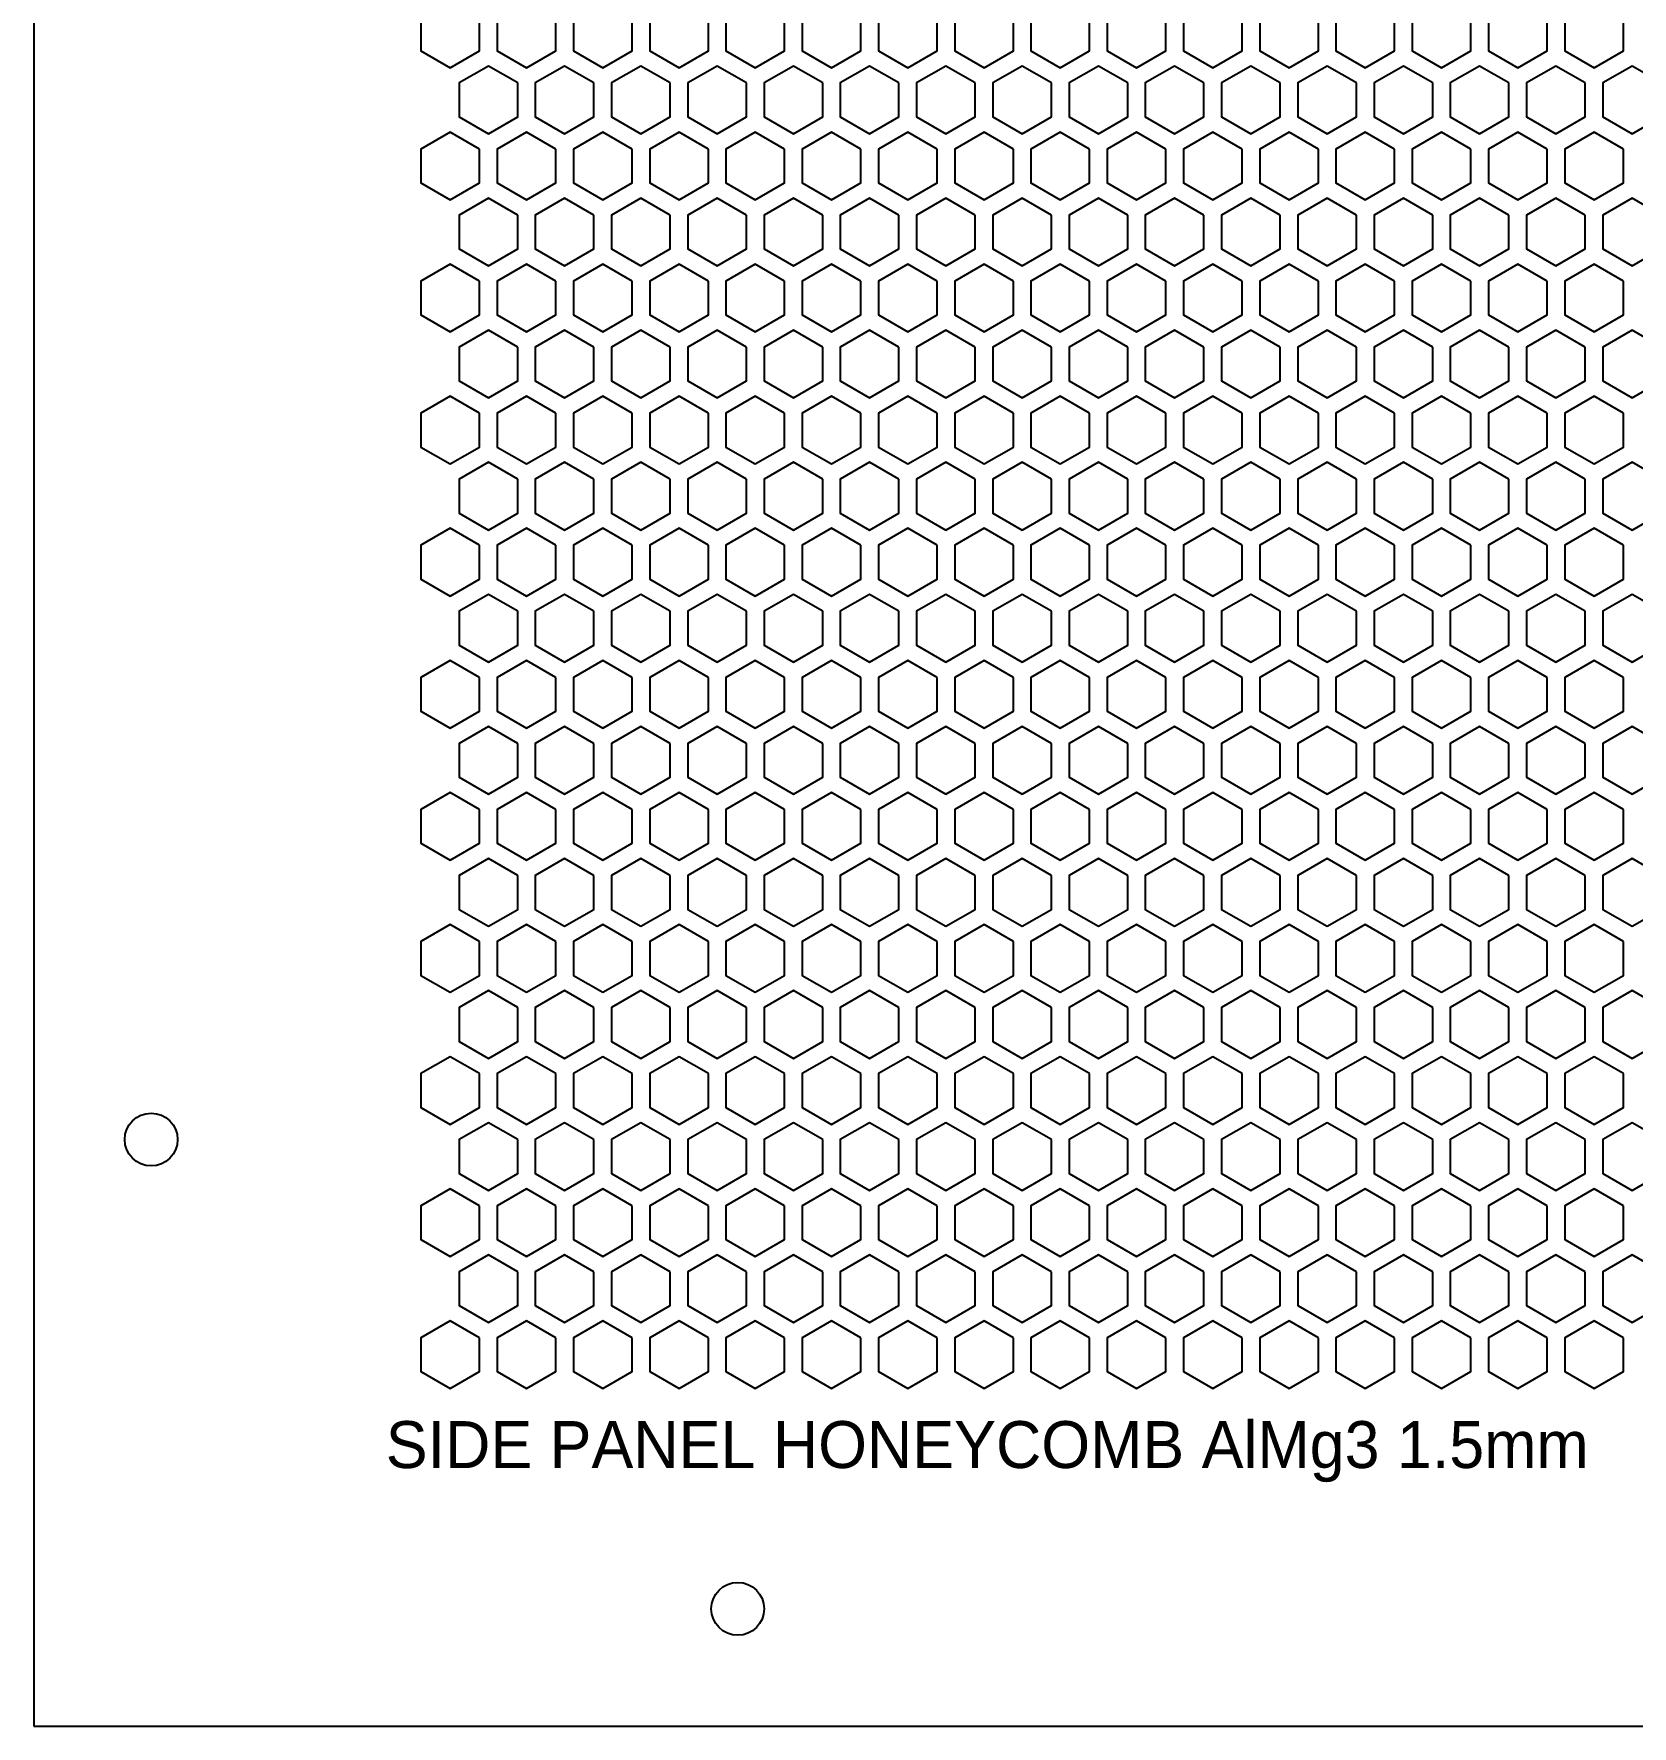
# Model space of a CAD drawing. Header units: millimetres. Extents: x 0 to 500, y 0 to 571.
# Drawn here: x 0 to 136.2, y 0 to 144.2 of the extents above; entities that cross this region are included whole.
import ezdxf

# ---------------------------------------------------------------- set-up
doc = ezdxf.new("R2010")
doc.units = ezdxf.units.MM
doc.layers.add('CUT', color=1, linetype='CONTINUOUS')
doc.layers.add('ENGRAVE', color=5, linetype='CONTINUOUS')

msp = doc.modelspace()

# ---------------------------------------------------------------- linework, layer by layer
at = {"layer": 'CUT'}
for p, q in [((0, 571), (0, 0)), ((0, 0), (500, 0))]:
    msp.add_line(p, q, dxfattribs=at)
for points in [[(38, 145.685), (35.5, 147.1284), (33, 145.685), (33, 142.7983), (35.5, 141.3549), (38, 142.7983)], [(44.5, 145.685), (42, 147.1284), (39.5, 145.685), (39.5, 142.7983), (42, 141.3549), (44.5, 142.7983)], [(51, 145.685), (48.5, 147.1284), (46, 145.685), (46, 142.7983), (48.5, 141.3549), (51, 142.7983)], [(57.5, 145.685), (55, 147.1284), (52.5, 145.685), (52.5, 142.7983), (55, 141.3549), (57.5, 142.7983)], [(64, 145.685), (61.5, 147.1284), (59, 145.685), (59, 142.7983), (61.5, 141.3549), (64, 142.7983)], [(70.5, 145.685), (68, 147.1284), (65.5, 145.685), (65.5, 142.7983), (68, 141.3549), (70.5, 142.7983)], [(77, 145.685), (74.5, 147.1284), (72, 145.685), (72, 142.7983), (74.5, 141.3549), (77, 142.7983)], [(83.5, 145.685), (81, 147.1284), (78.5, 145.685), (78.5, 142.7983), (81, 141.3549), (83.5, 142.7983)], [(90, 145.685), (87.5, 147.1284), (85, 145.685), (85, 142.7983), (87.5, 141.3549), (90, 142.7983)], [(96.5, 145.685), (94, 147.1284), (91.5, 145.685), (91.5, 142.7983), (94, 141.3549), (96.5, 142.7983)], [(103, 145.685), (100.5, 147.1284), (98, 145.685), (98, 142.7983), (100.5, 141.3549), (103, 142.7983)], [(109.5, 145.685), (107, 147.1284), (104.5, 145.685), (104.5, 142.7983), (107, 141.3549), (109.5, 142.7983)], [(116, 145.685), (113.5, 147.1284), (111, 145.685), (111, 142.7983), (113.5, 141.3549), (116, 142.7983)], [(122.5, 145.685), (120, 147.1284), (117.5, 145.685), (117.5, 142.7983), (120, 141.3549), (122.5, 142.7983)], [(129, 145.685), (126.5, 147.1284), (124, 145.685), (124, 142.7983), (126.5, 141.3549), (129, 142.7983)], [(135.5, 145.685), (133, 147.1284), (130.5, 145.685), (130.5, 142.7983), (133, 141.3549), (135.5, 142.7983)], [(41.25, 140.0559), (38.75, 141.4993), (36.25, 140.0559), (36.25, 137.1691), (38.75, 135.7258), (41.25, 137.1691)], [(47.75, 140.0559), (45.25, 141.4993), (42.75, 140.0559), (42.75, 137.1691), (45.25, 135.7258), (47.75, 137.1691)], [(54.25, 140.0559), (51.75, 141.4993), (49.25, 140.0559), (49.25, 137.1691), (51.75, 135.7258), (54.25, 137.1691)], [(60.75, 140.0559), (58.25, 141.4993), (55.75, 140.0559), (55.75, 137.1691), (58.25, 135.7258), (60.75, 137.1691)], [(67.25, 140.0559), (64.75, 141.4993), (62.25, 140.0559), (62.25, 137.1691), (64.75, 135.7258), (67.25, 137.1691)], [(73.75, 140.0559), (71.25, 141.4993), (68.75, 140.0559), (68.75, 137.1691), (71.25, 135.7258), (73.75, 137.1691)], [(80.25, 140.0559), (77.75, 141.4993), (75.25, 140.0559), (75.25, 137.1691), (77.75, 135.7258), (80.25, 137.1691)], [(86.75, 140.0559), (84.25, 141.4993), (81.75, 140.0559), (81.75, 137.1691), (84.25, 135.7258), (86.75, 137.1691)], [(93.25, 140.0559), (90.75, 141.4993), (88.25, 140.0559), (88.25, 137.1691), (90.75, 135.7258), (93.25, 137.1691)], [(99.75, 140.0559), (97.25, 141.4993), (94.75, 140.0559), (94.75, 137.1691), (97.25, 135.7258), (99.75, 137.1691)], [(106.25, 140.0559), (103.75, 141.4993), (101.25, 140.0559), (101.25, 137.1691), (103.75, 135.7258), (106.25, 137.1691)], [(112.75, 140.0559), (110.25, 141.4993), (107.75, 140.0559), (107.75, 137.1691), (110.25, 135.7258), (112.75, 137.1691)], [(119.25, 140.0559), (116.75, 141.4993), (114.25, 140.0559), (114.25, 137.1691), (116.75, 135.7258), (119.25, 137.1691)], [(125.75, 140.0559), (123.25, 141.4993), (120.75, 140.0559), (120.75, 137.1691), (123.25, 135.7258), (125.75, 137.1691)], [(132.25, 140.0559), (129.75, 141.4993), (127.25, 140.0559), (127.25, 137.1691), (129.75, 135.7258), (132.25, 137.1691)], [(138.75, 140.0559), (136.25, 141.4993), (133.75, 140.0559), (133.75, 137.1691), (136.25, 135.7258), (138.75, 137.1691)], [(38, 134.4267), (35.5, 135.8701), (33, 134.4267), (33, 131.54), (35.5, 130.0966), (38, 131.54)], [(44.5, 134.4267), (42, 135.8701), (39.5, 134.4267), (39.5, 131.54), (42, 130.0966), (44.5, 131.54)], [(51, 134.4267), (48.5, 135.8701), (46, 134.4267), (46, 131.54), (48.5, 130.0966), (51, 131.54)], [(57.5, 134.4267), (55, 135.8701), (52.5, 134.4267), (52.5, 131.54), (55, 130.0966), (57.5, 131.54)], [(64, 134.4267), (61.5, 135.8701), (59, 134.4267), (59, 131.54), (61.5, 130.0966), (64, 131.54)], [(70.5, 134.4267), (68, 135.8701), (65.5, 134.4267), (65.5, 131.54), (68, 130.0966), (70.5, 131.54)], [(77, 134.4267), (74.5, 135.8701), (72, 134.4267), (72, 131.54), (74.5, 130.0966), (77, 131.54)], [(83.5, 134.4267), (81, 135.8701), (78.5, 134.4267), (78.5, 131.54), (81, 130.0966), (83.5, 131.54)], [(90, 134.4267), (87.5, 135.8701), (85, 134.4267), (85, 131.54), (87.5, 130.0966), (90, 131.54)], [(96.5, 134.4267), (94, 135.8701), (91.5, 134.4267), (91.5, 131.54), (94, 130.0966), (96.5, 131.54)], [(103, 134.4267), (100.5, 135.8701), (98, 134.4267), (98, 131.54), (100.5, 130.0966), (103, 131.54)], [(109.5, 134.4267), (107, 135.8701), (104.5, 134.4267), (104.5, 131.54), (107, 130.0966), (109.5, 131.54)], [(116, 134.4267), (113.5, 135.8701), (111, 134.4267), (111, 131.54), (113.5, 130.0966), (116, 131.54)], [(122.5, 134.4267), (120, 135.8701), (117.5, 134.4267), (117.5, 131.54), (120, 130.0966), (122.5, 131.54)], [(129, 134.4267), (126.5, 135.8701), (124, 134.4267), (124, 131.54), (126.5, 130.0966), (129, 131.54)], [(135.5, 134.4267), (133, 135.8701), (130.5, 134.4267), (130.5, 131.54), (133, 130.0966), (135.5, 131.54)], [(41.25, 128.7976), (38.75, 130.2409), (36.25, 128.7976), (36.25, 125.9108), (38.75, 124.4674), (41.25, 125.9108)], [(47.75, 128.7976), (45.25, 130.2409), (42.75, 128.7976), (42.75, 125.9108), (45.25, 124.4674), (47.75, 125.9108)], [(54.25, 128.7976), (51.75, 130.2409), (49.25, 128.7976), (49.25, 125.9108), (51.75, 124.4674), (54.25, 125.9108)], [(60.75, 128.7976), (58.25, 130.2409), (55.75, 128.7976), (55.75, 125.9108), (58.25, 124.4674), (60.75, 125.9108)], [(67.25, 128.7976), (64.75, 130.2409), (62.25, 128.7976), (62.25, 125.9108), (64.75, 124.4674), (67.25, 125.9108)], [(73.75, 128.7976), (71.25, 130.2409), (68.75, 128.7976), (68.75, 125.9108), (71.25, 124.4674), (73.75, 125.9108)], [(80.25, 128.7976), (77.75, 130.2409), (75.25, 128.7976), (75.25, 125.9108), (77.75, 124.4674), (80.25, 125.9108)], [(86.75, 128.7976), (84.25, 130.2409), (81.75, 128.7976), (81.75, 125.9108), (84.25, 124.4674), (86.75, 125.9108)], [(93.25, 128.7976), (90.75, 130.2409), (88.25, 128.7976), (88.25, 125.9108), (90.75, 124.4674), (93.25, 125.9108)], [(99.75, 128.7976), (97.25, 130.2409), (94.75, 128.7976), (94.75, 125.9108), (97.25, 124.4674), (99.75, 125.9108)], [(106.25, 128.7976), (103.75, 130.2409), (101.25, 128.7976), (101.25, 125.9108), (103.75, 124.4674), (106.25, 125.9108)], [(112.75, 128.7976), (110.25, 130.2409), (107.75, 128.7976), (107.75, 125.9108), (110.25, 124.4674), (112.75, 125.9108)], [(119.25, 128.7976), (116.75, 130.2409), (114.25, 128.7976), (114.25, 125.9108), (116.75, 124.4674), (119.25, 125.9108)], [(125.75, 128.7976), (123.25, 130.2409), (120.75, 128.7976), (120.75, 125.9108), (123.25, 124.4674), (125.75, 125.9108)], [(132.25, 128.7976), (129.75, 130.2409), (127.25, 128.7976), (127.25, 125.9108), (129.75, 124.4674), (132.25, 125.9108)], [(138.75, 128.7976), (136.25, 130.2409), (133.75, 128.7976), (133.75, 125.9108), (136.25, 124.4674), (138.75, 125.9108)], [(38, 123.1684), (35.5, 124.6118), (33, 123.1684), (33, 120.2816), (35.5, 118.8383), (38, 120.2816)], [(44.5, 123.1684), (42, 124.6118), (39.5, 123.1684), (39.5, 120.2816), (42, 118.8383), (44.5, 120.2816)], [(51, 123.1684), (48.5, 124.6118), (46, 123.1684), (46, 120.2816), (48.5, 118.8383), (51, 120.2816)], [(57.5, 123.1684), (55, 124.6118), (52.5, 123.1684), (52.5, 120.2816), (55, 118.8383), (57.5, 120.2816)], [(64, 123.1684), (61.5, 124.6118), (59, 123.1684), (59, 120.2816), (61.5, 118.8383), (64, 120.2816)], [(70.5, 123.1684), (68, 124.6118), (65.5, 123.1684), (65.5, 120.2816), (68, 118.8383), (70.5, 120.2816)], [(77, 123.1684), (74.5, 124.6118), (72, 123.1684), (72, 120.2816), (74.5, 118.8383), (77, 120.2816)], [(83.5, 123.1684), (81, 124.6118), (78.5, 123.1684), (78.5, 120.2816), (81, 118.8383), (83.5, 120.2816)], [(90, 123.1684), (87.5, 124.6118), (85, 123.1684), (85, 120.2816), (87.5, 118.8383), (90, 120.2816)], [(96.5, 123.1684), (94, 124.6118), (91.5, 123.1684), (91.5, 120.2816), (94, 118.8383), (96.5, 120.2816)], [(103, 123.1684), (100.5, 124.6118), (98, 123.1684), (98, 120.2816), (100.5, 118.8383), (103, 120.2816)], [(109.5, 123.1684), (107, 124.6118), (104.5, 123.1684), (104.5, 120.2816), (107, 118.8383), (109.5, 120.2816)], [(116, 123.1684), (113.5, 124.6118), (111, 123.1684), (111, 120.2816), (113.5, 118.8383), (116, 120.2816)], [(122.5, 123.1684), (120, 124.6118), (117.5, 123.1684), (117.5, 120.2816), (120, 118.8383), (122.5, 120.2816)], [(129, 123.1684), (126.5, 124.6118), (124, 123.1684), (124, 120.2816), (126.5, 118.8383), (129, 120.2816)], [(135.5, 123.1684), (133, 124.6118), (130.5, 123.1684), (130.5, 120.2816), (133, 118.8383), (135.5, 120.2816)], [(41.25, 117.5392), (38.75, 118.9826), (36.25, 117.5392), (36.25, 114.6525), (38.75, 113.2091), (41.25, 114.6525)], [(47.75, 117.5392), (45.25, 118.9826), (42.75, 117.5392), (42.75, 114.6525), (45.25, 113.2091), (47.75, 114.6525)], [(54.25, 117.5392), (51.75, 118.9826), (49.25, 117.5392), (49.25, 114.6525), (51.75, 113.2091), (54.25, 114.6525)], [(60.75, 117.5392), (58.25, 118.9826), (55.75, 117.5392), (55.75, 114.6525), (58.25, 113.2091), (60.75, 114.6525)], [(67.25, 117.5392), (64.75, 118.9826), (62.25, 117.5392), (62.25, 114.6525), (64.75, 113.2091), (67.25, 114.6525)], [(73.75, 117.5392), (71.25, 118.9826), (68.75, 117.5392), (68.75, 114.6525), (71.25, 113.2091), (73.75, 114.6525)], [(80.25, 117.5392), (77.75, 118.9826), (75.25, 117.5392), (75.25, 114.6525), (77.75, 113.2091), (80.25, 114.6525)], [(86.75, 117.5392), (84.25, 118.9826), (81.75, 117.5392), (81.75, 114.6525), (84.25, 113.2091), (86.75, 114.6525)], [(93.25, 117.5392), (90.75, 118.9826), (88.25, 117.5392), (88.25, 114.6525), (90.75, 113.2091), (93.25, 114.6525)], [(99.75, 117.5392), (97.25, 118.9826), (94.75, 117.5392), (94.75, 114.6525), (97.25, 113.2091), (99.75, 114.6525)], [(106.25, 117.5392), (103.75, 118.9826), (101.25, 117.5392), (101.25, 114.6525), (103.75, 113.2091), (106.25, 114.6525)], [(112.75, 117.5392), (110.25, 118.9826), (107.75, 117.5392), (107.75, 114.6525), (110.25, 113.2091), (112.75, 114.6525)], [(119.25, 117.5392), (116.75, 118.9826), (114.25, 117.5392), (114.25, 114.6525), (116.75, 113.2091), (119.25, 114.6525)], [(125.75, 117.5392), (123.25, 118.9826), (120.75, 117.5392), (120.75, 114.6525), (123.25, 113.2091), (125.75, 114.6525)], [(132.25, 117.5392), (129.75, 118.9826), (127.25, 117.5392), (127.25, 114.6525), (129.75, 113.2091), (132.25, 114.6525)], [(138.75, 117.5392), (136.25, 118.9826), (133.75, 117.5392), (133.75, 114.6525), (136.25, 113.2091), (138.75, 114.6525)], [(38, 111.9101), (35.5, 113.3534), (33, 111.9101), (33, 109.0233), (35.5, 107.5799), (38, 109.0233)], [(44.5, 111.9101), (42, 113.3534), (39.5, 111.9101), (39.5, 109.0233), (42, 107.5799), (44.5, 109.0233)], [(51, 111.9101), (48.5, 113.3534), (46, 111.9101), (46, 109.0233), (48.5, 107.5799), (51, 109.0233)], [(57.5, 111.9101), (55, 113.3534), (52.5, 111.9101), (52.5, 109.0233), (55, 107.5799), (57.5, 109.0233)], [(64, 111.9101), (61.5, 113.3534), (59, 111.9101), (59, 109.0233), (61.5, 107.5799), (64, 109.0233)], [(70.5, 111.9101), (68, 113.3534), (65.5, 111.9101), (65.5, 109.0233), (68, 107.5799), (70.5, 109.0233)], [(77, 111.9101), (74.5, 113.3534), (72, 111.9101), (72, 109.0233), (74.5, 107.5799), (77, 109.0233)], [(83.5, 111.9101), (81, 113.3534), (78.5, 111.9101), (78.5, 109.0233), (81, 107.5799), (83.5, 109.0233)], [(90, 111.9101), (87.5, 113.3534), (85, 111.9101), (85, 109.0233), (87.5, 107.5799), (90, 109.0233)], [(96.5, 111.9101), (94, 113.3534), (91.5, 111.9101), (91.5, 109.0233), (94, 107.5799), (96.5, 109.0233)], [(103, 111.9101), (100.5, 113.3534), (98, 111.9101), (98, 109.0233), (100.5, 107.5799), (103, 109.0233)], [(109.5, 111.9101), (107, 113.3534), (104.5, 111.9101), (104.5, 109.0233), (107, 107.5799), (109.5, 109.0233)], [(116, 111.9101), (113.5, 113.3534), (111, 111.9101), (111, 109.0233), (113.5, 107.5799), (116, 109.0233)], [(122.5, 111.9101), (120, 113.3534), (117.5, 111.9101), (117.5, 109.0233), (120, 107.5799), (122.5, 109.0233)], [(129, 111.9101), (126.5, 113.3534), (124, 111.9101), (124, 109.0233), (126.5, 107.5799), (129, 109.0233)], [(135.5, 111.9101), (133, 113.3534), (130.5, 111.9101), (130.5, 109.0233), (133, 107.5799), (135.5, 109.0233)], [(41.25, 106.2809), (38.75, 107.7243), (36.25, 106.2809), (36.25, 103.3941), (38.75, 101.9508), (41.25, 103.3941)], [(47.75, 106.2809), (45.25, 107.7243), (42.75, 106.2809), (42.75, 103.3941), (45.25, 101.9508), (47.75, 103.3941)], [(54.25, 106.2809), (51.75, 107.7243), (49.25, 106.2809), (49.25, 103.3941), (51.75, 101.9508), (54.25, 103.3941)], [(60.75, 106.2809), (58.25, 107.7243), (55.75, 106.2809), (55.75, 103.3941), (58.25, 101.9508), (60.75, 103.3941)], [(67.25, 106.2809), (64.75, 107.7243), (62.25, 106.2809), (62.25, 103.3941), (64.75, 101.9508), (67.25, 103.3941)], [(73.75, 106.2809), (71.25, 107.7243), (68.75, 106.2809), (68.75, 103.3941), (71.25, 101.9508), (73.75, 103.3941)], [(80.25, 106.2809), (77.75, 107.7243), (75.25, 106.2809), (75.25, 103.3941), (77.75, 101.9508), (80.25, 103.3941)], [(86.75, 106.2809), (84.25, 107.7243), (81.75, 106.2809), (81.75, 103.3941), (84.25, 101.9508), (86.75, 103.3941)], [(93.25, 106.2809), (90.75, 107.7243), (88.25, 106.2809), (88.25, 103.3941), (90.75, 101.9508), (93.25, 103.3941)], [(99.75, 106.2809), (97.25, 107.7243), (94.75, 106.2809), (94.75, 103.3941), (97.25, 101.9508), (99.75, 103.3941)], [(106.25, 106.2809), (103.75, 107.7243), (101.25, 106.2809), (101.25, 103.3941), (103.75, 101.9508), (106.25, 103.3941)], [(112.75, 106.2809), (110.25, 107.7243), (107.75, 106.2809), (107.75, 103.3941), (110.25, 101.9508), (112.75, 103.3941)], [(119.25, 106.2809), (116.75, 107.7243), (114.25, 106.2809), (114.25, 103.3941), (116.75, 101.9508), (119.25, 103.3941)], [(125.75, 106.2809), (123.25, 107.7243), (120.75, 106.2809), (120.75, 103.3941), (123.25, 101.9508), (125.75, 103.3941)], [(132.25, 106.2809), (129.75, 107.7243), (127.25, 106.2809), (127.25, 103.3941), (129.75, 101.9508), (132.25, 103.3941)], [(138.75, 106.2809), (136.25, 107.7243), (133.75, 106.2809), (133.75, 103.3941), (136.25, 101.9508), (138.75, 103.3941)], [(38, 100.6517), (35.5, 102.0951), (33, 100.6517), (33, 97.765), (35.5, 96.3216), (38, 97.765)], [(44.5, 100.6517), (42, 102.0951), (39.5, 100.6517), (39.5, 97.765), (42, 96.3216), (44.5, 97.765)], [(51, 100.6517), (48.5, 102.0951), (46, 100.6517), (46, 97.765), (48.5, 96.3216), (51, 97.765)], [(57.5, 100.6517), (55, 102.0951), (52.5, 100.6517), (52.5, 97.765), (55, 96.3216), (57.5, 97.765)], [(64, 100.6517), (61.5, 102.0951), (59, 100.6517), (59, 97.765), (61.5, 96.3216), (64, 97.765)], [(70.5, 100.6517), (68, 102.0951), (65.5, 100.6517), (65.5, 97.765), (68, 96.3216), (70.5, 97.765)], [(77, 100.6517), (74.5, 102.0951), (72, 100.6517), (72, 97.765), (74.5, 96.3216), (77, 97.765)], [(83.5, 100.6517), (81, 102.0951), (78.5, 100.6517), (78.5, 97.765), (81, 96.3216), (83.5, 97.765)], [(90, 100.6517), (87.5, 102.0951), (85, 100.6517), (85, 97.765), (87.5, 96.3216), (90, 97.765)], [(96.5, 100.6517), (94, 102.0951), (91.5, 100.6517), (91.5, 97.765), (94, 96.3216), (96.5, 97.765)], [(103, 100.6517), (100.5, 102.0951), (98, 100.6517), (98, 97.765), (100.5, 96.3216), (103, 97.765)], [(109.5, 100.6517), (107, 102.0951), (104.5, 100.6517), (104.5, 97.765), (107, 96.3216), (109.5, 97.765)], [(116, 100.6517), (113.5, 102.0951), (111, 100.6517), (111, 97.765), (113.5, 96.3216), (116, 97.765)], [(122.5, 100.6517), (120, 102.0951), (117.5, 100.6517), (117.5, 97.765), (120, 96.3216), (122.5, 97.765)], [(129, 100.6517), (126.5, 102.0951), (124, 100.6517), (124, 97.765), (126.5, 96.3216), (129, 97.765)], [(135.5, 100.6517), (133, 102.0951), (130.5, 100.6517), (130.5, 97.765), (133, 96.3216), (135.5, 97.765)], [(41.25, 95.0226), (38.75, 96.4659), (36.25, 95.0226), (36.25, 92.1358), (38.75, 90.6924), (41.25, 92.1358)], [(47.75, 95.0226), (45.25, 96.4659), (42.75, 95.0226), (42.75, 92.1358), (45.25, 90.6924), (47.75, 92.1358)], [(54.25, 95.0226), (51.75, 96.4659), (49.25, 95.0226), (49.25, 92.1358), (51.75, 90.6924), (54.25, 92.1358)], [(60.75, 95.0226), (58.25, 96.4659), (55.75, 95.0226), (55.75, 92.1358), (58.25, 90.6924), (60.75, 92.1358)], [(67.25, 95.0226), (64.75, 96.4659), (62.25, 95.0226), (62.25, 92.1358), (64.75, 90.6924), (67.25, 92.1358)], [(73.75, 95.0226), (71.25, 96.4659), (68.75, 95.0226), (68.75, 92.1358), (71.25, 90.6924), (73.75, 92.1358)], [(80.25, 95.0226), (77.75, 96.4659), (75.25, 95.0226), (75.25, 92.1358), (77.75, 90.6924), (80.25, 92.1358)], [(86.75, 95.0226), (84.25, 96.4659), (81.75, 95.0226), (81.75, 92.1358), (84.25, 90.6924), (86.75, 92.1358)], [(93.25, 95.0226), (90.75, 96.4659), (88.25, 95.0226), (88.25, 92.1358), (90.75, 90.6924), (93.25, 92.1358)], [(99.75, 95.0226), (97.25, 96.4659), (94.75, 95.0226), (94.75, 92.1358), (97.25, 90.6924), (99.75, 92.1358)], [(106.25, 95.0226), (103.75, 96.4659), (101.25, 95.0226), (101.25, 92.1358), (103.75, 90.6924), (106.25, 92.1358)], [(112.75, 95.0226), (110.25, 96.4659), (107.75, 95.0226), (107.75, 92.1358), (110.25, 90.6924), (112.75, 92.1358)], [(119.25, 95.0226), (116.75, 96.4659), (114.25, 95.0226), (114.25, 92.1358), (116.75, 90.6924), (119.25, 92.1358)], [(125.75, 95.0226), (123.25, 96.4659), (120.75, 95.0226), (120.75, 92.1358), (123.25, 90.6924), (125.75, 92.1358)], [(132.25, 95.0226), (129.75, 96.4659), (127.25, 95.0226), (127.25, 92.1358), (129.75, 90.6924), (132.25, 92.1358)], [(138.75, 95.0226), (136.25, 96.4659), (133.75, 95.0226), (133.75, 92.1358), (136.25, 90.6924), (138.75, 92.1358)], [(38, 89.3934), (35.5, 90.8368), (33, 89.3934), (33, 86.5066), (35.5, 85.0633), (38, 86.5066)], [(44.5, 89.3934), (42, 90.8368), (39.5, 89.3934), (39.5, 86.5066), (42, 85.0633), (44.5, 86.5066)], [(51, 89.3934), (48.5, 90.8368), (46, 89.3934), (46, 86.5066), (48.5, 85.0633), (51, 86.5066)], [(57.5, 89.3934), (55, 90.8368), (52.5, 89.3934), (52.5, 86.5066), (55, 85.0633), (57.5, 86.5066)], [(64, 89.3934), (61.5, 90.8368), (59, 89.3934), (59, 86.5066), (61.5, 85.0633), (64, 86.5066)], [(70.5, 89.3934), (68, 90.8368), (65.5, 89.3934), (65.5, 86.5066), (68, 85.0633), (70.5, 86.5066)], [(77, 89.3934), (74.5, 90.8368), (72, 89.3934), (72, 86.5066), (74.5, 85.0633), (77, 86.5066)], [(83.5, 89.3934), (81, 90.8368), (78.5, 89.3934), (78.5, 86.5066), (81, 85.0633), (83.5, 86.5066)], [(90, 89.3934), (87.5, 90.8368), (85, 89.3934), (85, 86.5066), (87.5, 85.0633), (90, 86.5066)], [(96.5, 89.3934), (94, 90.8368), (91.5, 89.3934), (91.5, 86.5066), (94, 85.0633), (96.5, 86.5066)], [(103, 89.3934), (100.5, 90.8368), (98, 89.3934), (98, 86.5066), (100.5, 85.0633), (103, 86.5066)], [(109.5, 89.3934), (107, 90.8368), (104.5, 89.3934), (104.5, 86.5066), (107, 85.0633), (109.5, 86.5066)], [(116, 89.3934), (113.5, 90.8368), (111, 89.3934), (111, 86.5066), (113.5, 85.0633), (116, 86.5066)], [(122.5, 89.3934), (120, 90.8368), (117.5, 89.3934), (117.5, 86.5066), (120, 85.0633), (122.5, 86.5066)], [(129, 89.3934), (126.5, 90.8368), (124, 89.3934), (124, 86.5066), (126.5, 85.0633), (129, 86.5066)], [(135.5, 89.3934), (133, 90.8368), (130.5, 89.3934), (130.5, 86.5066), (133, 85.0633), (135.5, 86.5066)], [(41.25, 83.7642), (38.75, 85.2076), (36.25, 83.7642), (36.25, 80.8775), (38.75, 79.4341), (41.25, 80.8775)], [(47.75, 83.7642), (45.25, 85.2076), (42.75, 83.7642), (42.75, 80.8775), (45.25, 79.4341), (47.75, 80.8775)], [(54.25, 83.7642), (51.75, 85.2076), (49.25, 83.7642), (49.25, 80.8775), (51.75, 79.4341), (54.25, 80.8775)], [(60.75, 83.7642), (58.25, 85.2076), (55.75, 83.7642), (55.75, 80.8775), (58.25, 79.4341), (60.75, 80.8775)], [(67.25, 83.7642), (64.75, 85.2076), (62.25, 83.7642), (62.25, 80.8775), (64.75, 79.4341), (67.25, 80.8775)], [(73.75, 83.7642), (71.25, 85.2076), (68.75, 83.7642), (68.75, 80.8775), (71.25, 79.4341), (73.75, 80.8775)], [(80.25, 83.7642), (77.75, 85.2076), (75.25, 83.7642), (75.25, 80.8775), (77.75, 79.4341), (80.25, 80.8775)], [(86.75, 83.7642), (84.25, 85.2076), (81.75, 83.7642), (81.75, 80.8775), (84.25, 79.4341), (86.75, 80.8775)], [(93.25, 83.7642), (90.75, 85.2076), (88.25, 83.7642), (88.25, 80.8775), (90.75, 79.4341), (93.25, 80.8775)], [(99.75, 83.7642), (97.25, 85.2076), (94.75, 83.7642), (94.75, 80.8775), (97.25, 79.4341), (99.75, 80.8775)], [(106.25, 83.7642), (103.75, 85.2076), (101.25, 83.7642), (101.25, 80.8775), (103.75, 79.4341), (106.25, 80.8775)], [(112.75, 83.7642), (110.25, 85.2076), (107.75, 83.7642), (107.75, 80.8775), (110.25, 79.4341), (112.75, 80.8775)], [(119.25, 83.7642), (116.75, 85.2076), (114.25, 83.7642), (114.25, 80.8775), (116.75, 79.4341), (119.25, 80.8775)], [(125.75, 83.7642), (123.25, 85.2076), (120.75, 83.7642), (120.75, 80.8775), (123.25, 79.4341), (125.75, 80.8775)], [(132.25, 83.7642), (129.75, 85.2076), (127.25, 83.7642), (127.25, 80.8775), (129.75, 79.4341), (132.25, 80.8775)], [(138.75, 83.7642), (136.25, 85.2076), (133.75, 83.7642), (133.75, 80.8775), (136.25, 79.4341), (138.75, 80.8775)], [(38, 78.1351), (35.5, 79.5784), (33, 78.1351), (33, 75.2483), (35.5, 73.8049), (38, 75.2483)], [(44.5, 78.1351), (42, 79.5784), (39.5, 78.1351), (39.5, 75.2483), (42, 73.8049), (44.5, 75.2483)], [(51, 78.1351), (48.5, 79.5784), (46, 78.1351), (46, 75.2483), (48.5, 73.8049), (51, 75.2483)], [(57.5, 78.1351), (55, 79.5784), (52.5, 78.1351), (52.5, 75.2483), (55, 73.8049), (57.5, 75.2483)], [(64, 78.1351), (61.5, 79.5784), (59, 78.1351), (59, 75.2483), (61.5, 73.8049), (64, 75.2483)], [(70.5, 78.1351), (68, 79.5784), (65.5, 78.1351), (65.5, 75.2483), (68, 73.8049), (70.5, 75.2483)], [(77, 78.1351), (74.5, 79.5784), (72, 78.1351), (72, 75.2483), (74.5, 73.8049), (77, 75.2483)], [(83.5, 78.1351), (81, 79.5784), (78.5, 78.1351), (78.5, 75.2483), (81, 73.8049), (83.5, 75.2483)], [(90, 78.1351), (87.5, 79.5784), (85, 78.1351), (85, 75.2483), (87.5, 73.8049), (90, 75.2483)], [(96.5, 78.1351), (94, 79.5784), (91.5, 78.1351), (91.5, 75.2483), (94, 73.8049), (96.5, 75.2483)], [(103, 78.1351), (100.5, 79.5784), (98, 78.1351), (98, 75.2483), (100.5, 73.8049), (103, 75.2483)], [(109.5, 78.1351), (107, 79.5784), (104.5, 78.1351), (104.5, 75.2483), (107, 73.8049), (109.5, 75.2483)], [(116, 78.1351), (113.5, 79.5784), (111, 78.1351), (111, 75.2483), (113.5, 73.8049), (116, 75.2483)], [(122.5, 78.1351), (120, 79.5784), (117.5, 78.1351), (117.5, 75.2483), (120, 73.8049), (122.5, 75.2483)], [(129, 78.1351), (126.5, 79.5784), (124, 78.1351), (124, 75.2483), (126.5, 73.8049), (129, 75.2483)], [(135.5, 78.1351), (133, 79.5784), (130.5, 78.1351), (130.5, 75.2483), (133, 73.8049), (135.5, 75.2483)], [(41.25, 72.5059), (38.75, 73.9493), (36.25, 72.5059), (36.25, 69.6191), (38.75, 68.1758), (41.25, 69.6191)], [(47.75, 72.5059), (45.25, 73.9493), (42.75, 72.5059), (42.75, 69.6191), (45.25, 68.1758), (47.75, 69.6191)], [(54.25, 72.5059), (51.75, 73.9493), (49.25, 72.5059), (49.25, 69.6191), (51.75, 68.1758), (54.25, 69.6191)], [(60.75, 72.5059), (58.25, 73.9493), (55.75, 72.5059), (55.75, 69.6191), (58.25, 68.1758), (60.75, 69.6191)], [(67.25, 72.5059), (64.75, 73.9493), (62.25, 72.5059), (62.25, 69.6191), (64.75, 68.1758), (67.25, 69.6191)], [(73.75, 72.5059), (71.25, 73.9493), (68.75, 72.5059), (68.75, 69.6191), (71.25, 68.1758), (73.75, 69.6191)], [(80.25, 72.5059), (77.75, 73.9493), (75.25, 72.5059), (75.25, 69.6191), (77.75, 68.1758), (80.25, 69.6191)], [(86.75, 72.5059), (84.25, 73.9493), (81.75, 72.5059), (81.75, 69.6191), (84.25, 68.1758), (86.75, 69.6191)], [(93.25, 72.5059), (90.75, 73.9493), (88.25, 72.5059), (88.25, 69.6191), (90.75, 68.1758), (93.25, 69.6191)], [(99.75, 72.5059), (97.25, 73.9493), (94.75, 72.5059), (94.75, 69.6191), (97.25, 68.1758), (99.75, 69.6191)], [(106.25, 72.5059), (103.75, 73.9493), (101.25, 72.5059), (101.25, 69.6191), (103.75, 68.1758), (106.25, 69.6191)], [(112.75, 72.5059), (110.25, 73.9493), (107.75, 72.5059), (107.75, 69.6191), (110.25, 68.1758), (112.75, 69.6191)], [(119.25, 72.5059), (116.75, 73.9493), (114.25, 72.5059), (114.25, 69.6191), (116.75, 68.1758), (119.25, 69.6191)], [(125.75, 72.5059), (123.25, 73.9493), (120.75, 72.5059), (120.75, 69.6191), (123.25, 68.1758), (125.75, 69.6191)], [(132.25, 72.5059), (129.75, 73.9493), (127.25, 72.5059), (127.25, 69.6191), (129.75, 68.1758), (132.25, 69.6191)], [(138.75, 72.5059), (136.25, 73.9493), (133.75, 72.5059), (133.75, 69.6191), (136.25, 68.1758), (138.75, 69.6191)], [(38, 66.8767), (35.5, 68.3201), (33, 66.8767), (33, 63.99), (35.5, 62.5466), (38, 63.99)], [(44.5, 66.8767), (42, 68.3201), (39.5, 66.8767), (39.5, 63.99), (42, 62.5466), (44.5, 63.99)], [(51, 66.8767), (48.5, 68.3201), (46, 66.8767), (46, 63.99), (48.5, 62.5466), (51, 63.99)], [(57.5, 66.8767), (55, 68.3201), (52.5, 66.8767), (52.5, 63.99), (55, 62.5466), (57.5, 63.99)], [(64, 66.8767), (61.5, 68.3201), (59, 66.8767), (59, 63.99), (61.5, 62.5466), (64, 63.99)], [(70.5, 66.8767), (68, 68.3201), (65.5, 66.8767), (65.5, 63.99), (68, 62.5466), (70.5, 63.99)], [(77, 66.8767), (74.5, 68.3201), (72, 66.8767), (72, 63.99), (74.5, 62.5466), (77, 63.99)], [(83.5, 66.8767), (81, 68.3201), (78.5, 66.8767), (78.5, 63.99), (81, 62.5466), (83.5, 63.99)], [(90, 66.8767), (87.5, 68.3201), (85, 66.8767), (85, 63.99), (87.5, 62.5466), (90, 63.99)], [(96.5, 66.8767), (94, 68.3201), (91.5, 66.8767), (91.5, 63.99), (94, 62.5466), (96.5, 63.99)], [(103, 66.8767), (100.5, 68.3201), (98, 66.8767), (98, 63.99), (100.5, 62.5466), (103, 63.99)], [(109.5, 66.8767), (107, 68.3201), (104.5, 66.8767), (104.5, 63.99), (107, 62.5466), (109.5, 63.99)], [(116, 66.8767), (113.5, 68.3201), (111, 66.8767), (111, 63.99), (113.5, 62.5466), (116, 63.99)], [(122.5, 66.8767), (120, 68.3201), (117.5, 66.8767), (117.5, 63.99), (120, 62.5466), (122.5, 63.99)], [(129, 66.8767), (126.5, 68.3201), (124, 66.8767), (124, 63.99), (126.5, 62.5466), (129, 63.99)], [(135.5, 66.8767), (133, 68.3201), (130.5, 66.8767), (130.5, 63.99), (133, 62.5466), (135.5, 63.99)], [(41.25, 61.2476), (38.75, 62.6909), (36.25, 61.2476), (36.25, 58.3608), (38.75, 56.9174), (41.25, 58.3608)], [(47.75, 61.2476), (45.25, 62.6909), (42.75, 61.2476), (42.75, 58.3608), (45.25, 56.9174), (47.75, 58.3608)], [(54.25, 61.2476), (51.75, 62.6909), (49.25, 61.2476), (49.25, 58.3608), (51.75, 56.9174), (54.25, 58.3608)], [(60.75, 61.2476), (58.25, 62.6909), (55.75, 61.2476), (55.75, 58.3608), (58.25, 56.9174), (60.75, 58.3608)], [(67.25, 61.2476), (64.75, 62.6909), (62.25, 61.2476), (62.25, 58.3608), (64.75, 56.9174), (67.25, 58.3608)], [(73.75, 61.2476), (71.25, 62.6909), (68.75, 61.2476), (68.75, 58.3608), (71.25, 56.9174), (73.75, 58.3608)], [(80.25, 61.2476), (77.75, 62.6909), (75.25, 61.2476), (75.25, 58.3608), (77.75, 56.9174), (80.25, 58.3608)], [(86.75, 61.2476), (84.25, 62.6909), (81.75, 61.2476), (81.75, 58.3608), (84.25, 56.9174), (86.75, 58.3608)], [(93.25, 61.2476), (90.75, 62.6909), (88.25, 61.2476), (88.25, 58.3608), (90.75, 56.9174), (93.25, 58.3608)], [(99.75, 61.2476), (97.25, 62.6909), (94.75, 61.2476), (94.75, 58.3608), (97.25, 56.9174), (99.75, 58.3608)], [(106.25, 61.2476), (103.75, 62.6909), (101.25, 61.2476), (101.25, 58.3608), (103.75, 56.9174), (106.25, 58.3608)], [(112.75, 61.2476), (110.25, 62.6909), (107.75, 61.2476), (107.75, 58.3608), (110.25, 56.9174), (112.75, 58.3608)], [(119.25, 61.2476), (116.75, 62.6909), (114.25, 61.2476), (114.25, 58.3608), (116.75, 56.9174), (119.25, 58.3608)], [(125.75, 61.2476), (123.25, 62.6909), (120.75, 61.2476), (120.75, 58.3608), (123.25, 56.9174), (125.75, 58.3608)], [(132.25, 61.2476), (129.75, 62.6909), (127.25, 61.2476), (127.25, 58.3608), (129.75, 56.9174), (132.25, 58.3608)], [(138.75, 61.2476), (136.25, 62.6909), (133.75, 61.2476), (133.75, 58.3608), (136.25, 56.9174), (138.75, 58.3608)], [(38, 55.6184), (35.5, 57.0618), (33, 55.6184), (33, 52.7317), (35.5, 51.2883), (38, 52.7317)], [(44.5, 55.6184), (42, 57.0618), (39.5, 55.6184), (39.5, 52.7317), (42, 51.2883), (44.5, 52.7317)], [(51, 55.6184), (48.5, 57.0618), (46, 55.6184), (46, 52.7317), (48.5, 51.2883), (51, 52.7317)], [(57.5, 55.6184), (55, 57.0618), (52.5, 55.6184), (52.5, 52.7317), (55, 51.2883), (57.5, 52.7317)], [(64, 55.6184), (61.5, 57.0618), (59, 55.6184), (59, 52.7317), (61.5, 51.2883), (64, 52.7317)], [(70.5, 55.6184), (68, 57.0618), (65.5, 55.6184), (65.5, 52.7317), (68, 51.2883), (70.5, 52.7317)], [(77, 55.6184), (74.5, 57.0618), (72, 55.6184), (72, 52.7317), (74.5, 51.2883), (77, 52.7317)], [(83.5, 55.6184), (81, 57.0618), (78.5, 55.6184), (78.5, 52.7317), (81, 51.2883), (83.5, 52.7317)], [(90, 55.6184), (87.5, 57.0618), (85, 55.6184), (85, 52.7317), (87.5, 51.2883), (90, 52.7317)], [(96.5, 55.6184), (94, 57.0618), (91.5, 55.6184), (91.5, 52.7317), (94, 51.2883), (96.5, 52.7317)], [(103, 55.6184), (100.5, 57.0618), (98, 55.6184), (98, 52.7317), (100.5, 51.2883), (103, 52.7317)], [(109.5, 55.6184), (107, 57.0618), (104.5, 55.6184), (104.5, 52.7317), (107, 51.2883), (109.5, 52.7317)], [(116, 55.6184), (113.5, 57.0618), (111, 55.6184), (111, 52.7317), (113.5, 51.2883), (116, 52.7317)], [(122.5, 55.6184), (120, 57.0618), (117.5, 55.6184), (117.5, 52.7317), (120, 51.2883), (122.5, 52.7317)], [(129, 55.6184), (126.5, 57.0618), (124, 55.6184), (124, 52.7317), (126.5, 51.2883), (129, 52.7317)], [(135.5, 55.6184), (133, 57.0618), (130.5, 55.6184), (130.5, 52.7317), (133, 51.2883), (135.5, 52.7317)], [(41.25, 49.9892), (38.75, 51.4326), (36.25, 49.9892), (36.25, 47.1025), (38.75, 45.6591), (41.25, 47.1025)], [(47.75, 49.9892), (45.25, 51.4326), (42.75, 49.9892), (42.75, 47.1025), (45.25, 45.6591), (47.75, 47.1025)], [(54.25, 49.9892), (51.75, 51.4326), (49.25, 49.9892), (49.25, 47.1025), (51.75, 45.6591), (54.25, 47.1025)], [(60.75, 49.9892), (58.25, 51.4326), (55.75, 49.9892), (55.75, 47.1025), (58.25, 45.6591), (60.75, 47.1025)], [(67.25, 49.9892), (64.75, 51.4326), (62.25, 49.9892), (62.25, 47.1025), (64.75, 45.6591), (67.25, 47.1025)], [(73.75, 49.9892), (71.25, 51.4326), (68.75, 49.9892), (68.75, 47.1025), (71.25, 45.6591), (73.75, 47.1025)], [(80.25, 49.9892), (77.75, 51.4326), (75.25, 49.9892), (75.25, 47.1025), (77.75, 45.6591), (80.25, 47.1025)], [(86.75, 49.9892), (84.25, 51.4326), (81.75, 49.9892), (81.75, 47.1025), (84.25, 45.6591), (86.75, 47.1025)], [(93.25, 49.9892), (90.75, 51.4326), (88.25, 49.9892), (88.25, 47.1025), (90.75, 45.6591), (93.25, 47.1025)], [(99.75, 49.9892), (97.25, 51.4326), (94.75, 49.9892), (94.75, 47.1025), (97.25, 45.6591), (99.75, 47.1025)], [(106.25, 49.9892), (103.75, 51.4326), (101.25, 49.9892), (101.25, 47.1025), (103.75, 45.6591), (106.25, 47.1025)], [(112.75, 49.9892), (110.25, 51.4326), (107.75, 49.9892), (107.75, 47.1025), (110.25, 45.6591), (112.75, 47.1025)], [(119.25, 49.9892), (116.75, 51.4326), (114.25, 49.9892), (114.25, 47.1025), (116.75, 45.6591), (119.25, 47.1025)], [(125.75, 49.9892), (123.25, 51.4326), (120.75, 49.9892), (120.75, 47.1025), (123.25, 45.6591), (125.75, 47.1025)], [(132.25, 49.9892), (129.75, 51.4326), (127.25, 49.9892), (127.25, 47.1025), (129.75, 45.6591), (132.25, 47.1025)], [(138.75, 49.9892), (136.25, 51.4326), (133.75, 49.9892), (133.75, 47.1025), (136.25, 45.6591), (138.75, 47.1025)], [(38, 44.3601), (35.5, 45.8034), (33, 44.3601), (33, 41.4733), (35.5, 40.0299), (38, 41.4733)], [(44.5, 44.3601), (42, 45.8034), (39.5, 44.3601), (39.5, 41.4733), (42, 40.0299), (44.5, 41.4733)], [(51, 44.3601), (48.5, 45.8034), (46, 44.3601), (46, 41.4733), (48.5, 40.0299), (51, 41.4733)], [(57.5, 44.3601), (55, 45.8034), (52.5, 44.3601), (52.5, 41.4733), (55, 40.0299), (57.5, 41.4733)], [(64, 44.3601), (61.5, 45.8034), (59, 44.3601), (59, 41.4733), (61.5, 40.0299), (64, 41.4733)], [(70.5, 44.3601), (68, 45.8034), (65.5, 44.3601), (65.5, 41.4733), (68, 40.0299), (70.5, 41.4733)], [(77, 44.3601), (74.5, 45.8034), (72, 44.3601), (72, 41.4733), (74.5, 40.0299), (77, 41.4733)], [(83.5, 44.3601), (81, 45.8034), (78.5, 44.3601), (78.5, 41.4733), (81, 40.0299), (83.5, 41.4733)], [(90, 44.3601), (87.5, 45.8034), (85, 44.3601), (85, 41.4733), (87.5, 40.0299), (90, 41.4733)], [(96.5, 44.3601), (94, 45.8034), (91.5, 44.3601), (91.5, 41.4733), (94, 40.0299), (96.5, 41.4733)], [(103, 44.3601), (100.5, 45.8034), (98, 44.3601), (98, 41.4733), (100.5, 40.0299), (103, 41.4733)], [(109.5, 44.3601), (107, 45.8034), (104.5, 44.3601), (104.5, 41.4733), (107, 40.0299), (109.5, 41.4733)], [(116, 44.3601), (113.5, 45.8034), (111, 44.3601), (111, 41.4733), (113.5, 40.0299), (116, 41.4733)], [(122.5, 44.3601), (120, 45.8034), (117.5, 44.3601), (117.5, 41.4733), (120, 40.0299), (122.5, 41.4733)], [(129, 44.3601), (126.5, 45.8034), (124, 44.3601), (124, 41.4733), (126.5, 40.0299), (129, 41.4733)], [(135.5, 44.3601), (133, 45.8034), (130.5, 44.3601), (130.5, 41.4733), (133, 40.0299), (135.5, 41.4733)], [(41.25, 38.7309), (38.75, 40.1743), (36.25, 38.7309), (36.25, 35.8442), (38.75, 34.4008), (41.25, 35.8442)], [(47.75, 38.7309), (45.25, 40.1743), (42.75, 38.7309), (42.75, 35.8442), (45.25, 34.4008), (47.75, 35.8442)], [(54.25, 38.7309), (51.75, 40.1743), (49.25, 38.7309), (49.25, 35.8442), (51.75, 34.4008), (54.25, 35.8442)], [(60.75, 38.7309), (58.25, 40.1743), (55.75, 38.7309), (55.75, 35.8442), (58.25, 34.4008), (60.75, 35.8442)], [(67.25, 38.7309), (64.75, 40.1743), (62.25, 38.7309), (62.25, 35.8442), (64.75, 34.4008), (67.25, 35.8442)], [(73.75, 38.7309), (71.25, 40.1743), (68.75, 38.7309), (68.75, 35.8442), (71.25, 34.4008), (73.75, 35.8442)], [(80.25, 38.7309), (77.75, 40.1743), (75.25, 38.7309), (75.25, 35.8442), (77.75, 34.4008), (80.25, 35.8442)], [(86.75, 38.7309), (84.25, 40.1743), (81.75, 38.7309), (81.75, 35.8442), (84.25, 34.4008), (86.75, 35.8442)], [(93.25, 38.7309), (90.75, 40.1743), (88.25, 38.7309), (88.25, 35.8442), (90.75, 34.4008), (93.25, 35.8442)], [(99.75, 38.7309), (97.25, 40.1743), (94.75, 38.7309), (94.75, 35.8442), (97.25, 34.4008), (99.75, 35.8442)], [(106.25, 38.7309), (103.75, 40.1743), (101.25, 38.7309), (101.25, 35.8442), (103.75, 34.4008), (106.25, 35.8442)], [(112.75, 38.7309), (110.25, 40.1743), (107.75, 38.7309), (107.75, 35.8442), (110.25, 34.4008), (112.75, 35.8442)], [(119.25, 38.7309), (116.75, 40.1743), (114.25, 38.7309), (114.25, 35.8442), (116.75, 34.4008), (119.25, 35.8442)], [(125.75, 38.7309), (123.25, 40.1743), (120.75, 38.7309), (120.75, 35.8442), (123.25, 34.4008), (125.75, 35.8442)], [(132.25, 38.7309), (129.75, 40.1743), (127.25, 38.7309), (127.25, 35.8442), (129.75, 34.4008), (132.25, 35.8442)], [(138.75, 38.7309), (136.25, 40.1743), (133.75, 38.7309), (133.75, 35.8442), (136.25, 34.4008), (138.75, 35.8442)], [(38, 33.1017), (35.5, 34.5451), (33, 33.1017), (33, 30.215), (35.5, 28.7716), (38, 30.215)], [(44.5, 33.1017), (42, 34.5451), (39.5, 33.1017), (39.5, 30.215), (42, 28.7716), (44.5, 30.215)], [(51, 33.1017), (48.5, 34.5451), (46, 33.1017), (46, 30.215), (48.5, 28.7716), (51, 30.215)], [(57.5, 33.1017), (55, 34.5451), (52.5, 33.1017), (52.5, 30.215), (55, 28.7716), (57.5, 30.215)], [(64, 33.1017), (61.5, 34.5451), (59, 33.1017), (59, 30.215), (61.5, 28.7716), (64, 30.215)], [(70.5, 33.1017), (68, 34.5451), (65.5, 33.1017), (65.5, 30.215), (68, 28.7716), (70.5, 30.215)], [(77, 33.1017), (74.5, 34.5451), (72, 33.1017), (72, 30.215), (74.5, 28.7716), (77, 30.215)], [(83.5, 33.1017), (81, 34.5451), (78.5, 33.1017), (78.5, 30.215), (81, 28.7716), (83.5, 30.215)], [(90, 33.1017), (87.5, 34.5451), (85, 33.1017), (85, 30.215), (87.5, 28.7716), (90, 30.215)], [(96.5, 33.1017), (94, 34.5451), (91.5, 33.1017), (91.5, 30.215), (94, 28.7716), (96.5, 30.215)], [(103, 33.1017), (100.5, 34.5451), (98, 33.1017), (98, 30.215), (100.5, 28.7716), (103, 30.215)], [(109.5, 33.1017), (107, 34.5451), (104.5, 33.1017), (104.5, 30.215), (107, 28.7716), (109.5, 30.215)], [(116, 33.1017), (113.5, 34.5451), (111, 33.1017), (111, 30.215), (113.5, 28.7716), (116, 30.215)], [(122.5, 33.1017), (120, 34.5451), (117.5, 33.1017), (117.5, 30.215), (120, 28.7716), (122.5, 30.215)], [(129, 33.1017), (126.5, 34.5451), (124, 33.1017), (124, 30.215), (126.5, 28.7716), (129, 30.215)], [(135.5, 33.1017), (133, 34.5451), (130.5, 33.1017), (130.5, 30.215), (133, 28.7716), (135.5, 30.215)]]:
    msp.add_lwpolyline(points, close=True, dxfattribs=at)
for centre in [(10, 50), (60, 10)]:
    msp.add_circle(centre, 2.25, dxfattribs=at)

# ---------------------------------------------------------------- texts
at = {"layer": 'ENGRAVE'}
msp.add_text('SIDE PANEL HONEYCOMB AlMg3 1.5mm', height=4, dxfattribs=at).set_placement((30, 22))

doc.saveas('drawing.dxf')
